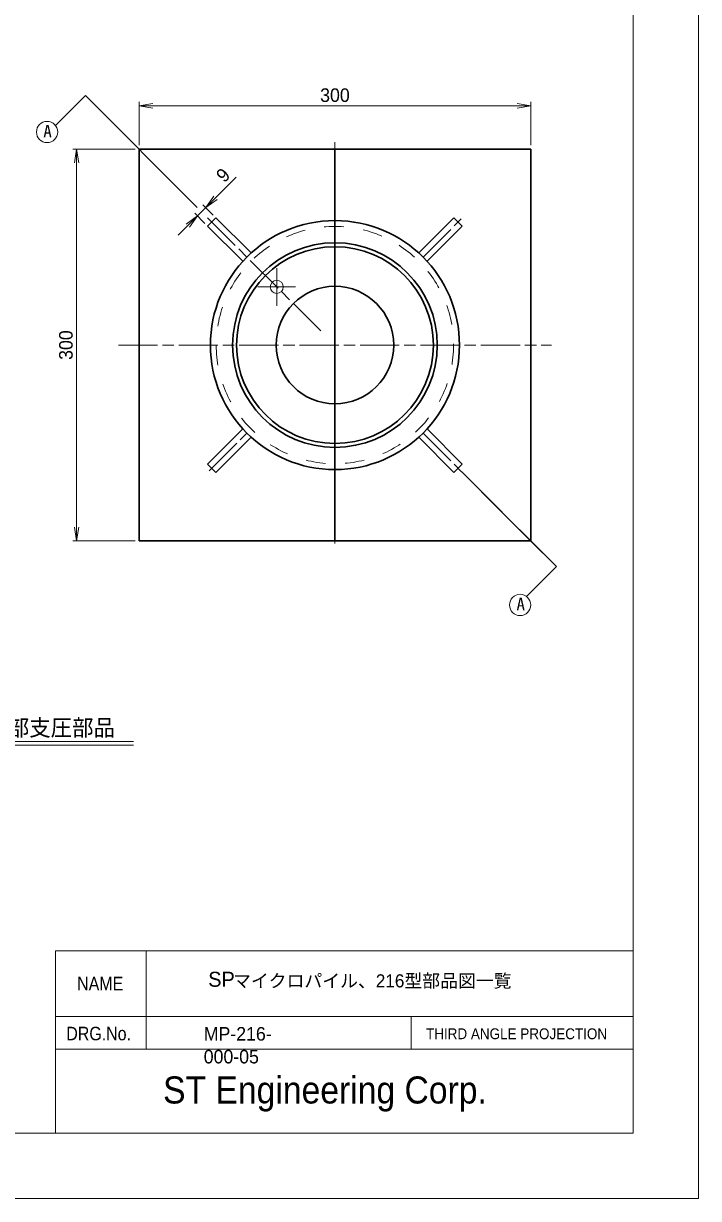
# Model space of a CAD drawing. Units: millimetres at full size, sheet at 1:2.5. Extents: x 6058 to 8158, y -37 to 1448.
# Drawn here: x 7641 to 8158, y -37 to 863 of the extents above; entities that cross this region are included whole.
import ezdxf
from ezdxf.enums import TextEntityAlignment as Align

# ---------------------------------------------------------------- set-up
doc = ezdxf.new("R2010")
doc.units = ezdxf.units.MM
doc.header["$LTSCALE"] = 2.5
doc.linetypes.add('CHAIN', pattern=[18.5, 12, -1.5, 3.5, -1.5])
doc.linetypes.add('DASHED_SPACED', pattern=[12, 6, -6])
for name, color, linetype, lineweight in [('1外形線', 7, 'Continuous', 30), ('3隠れ線', 2, 'DASHED_SPACED', 13), ('4中心線', 1, 'CHAIN', 15), ('6寸法線', 4, 'Continuous', 13), ('7 枠・タイトル', 7, 'Continuous', 13), ('7枠', 7, 'Continuous', 13)]:
    doc.layers.add(name, color=color, linetype=linetype, lineweight=lineweight)
doc.styles.add('Arial', font='')
doc.styles.add('ＭＳ ゴシック', font='')
doc.styles.add('ＭＳ Ｐゴシック', font='')
doc.styles.get('Arial').set_extended_font_data('Arial')
doc.styles.get('ＭＳ ゴシック').set_extended_font_data('MS Gothic')
doc.styles.get('ＭＳ Ｐゴシック').set_extended_font_data('MS PGothic')

# ---------------------------------------------------------------- blocks, each defined once
blk = doc.blocks.new('open_arrow')
at = {"color": 0, "linetype": 'Continuous', "lineweight": -2}
blk.add_lwpolyline([(7.5, 1.25), (0, 0), (7.5, -1.25)], dxfattribs=at)

msp = doc.modelspace()

# ---------------------------------------------------------------- linework, layer by layer
at = {"layer": '1外形線'}
for p, q in [((7729.304, 766.441), (8029.304, 766.441)), ((7729.304, 766.441), (7729.304, 466.441)), ((7879.304, 466.441), (7879.304, 766.441)), ((8029.304, 766.441), (8029.304, 466.441)), ((7781.829, 707.551), (7788.193, 713.915)), ((7815.139, 686.97), (7788.193, 713.915)), ((7943.47, 686.97), (7970.415, 713.915)), ((7970.415, 713.915), (7976.779, 707.551)), ((7808.775, 680.606), (7781.829, 707.551)), ((7949.834, 680.606), (7976.779, 707.551)), ((7808.775, 552.275), (7781.829, 525.33)), ((7949.834, 552.275), (7976.779, 525.33)), ((7815.139, 545.911), (7788.193, 518.966)), ((7943.47, 545.911), (7970.415, 518.966)), ((7781.829, 525.33), (7788.193, 518.966)), ((7970.415, 518.966), (7976.779, 525.33)), ((7729.304, 466.441), (8029.304, 466.441))]:
    msp.add_line(p, q, dxfattribs=at)
for radius in [95.35, 78.35, 75.35, 45]:
    msp.add_circle((7879.304, 616.441), radius, dxfattribs=at)
at = {"layer": '3隠れ線'}
msp.add_circle((7879.304, 616.441), 90.85, dxfattribs=at)
at = {"layer": '4中心線'}
for p, q in [((7879.304, 771.885), (7879.304, 460.996)), ((7781.808, 713.937), (7870.297, 625.447)), ((7946.727, 683.863), (7975.972, 713.108)), ((7834.756, 646.557), (7834.756, 675.42)), ((7849.188, 660.988), (7820.325, 660.988)), ((7713.51, 616.441), (8045.098, 616.441)), ((7782.961, 520.097), (7811.882, 549.018)), ((7946.727, 549.018), (7976.275, 519.469))]:
    msp.add_line(p, q, dxfattribs=at)
at = {"layer": '6寸法線'}
for p, q in [((7665.347, 784.588), (7688.25, 807.495)), ((7688.25, 807.495), (7773.84, 721.904)), ((7729.304, 769.441), (7729.304, 802.611)), ((8029.304, 769.441), (8029.304, 802.611)), ((7729.304, 799.611), (8029.304, 799.611)), ((7726.304, 766.441), (7678.546, 766.441)), ((7681.546, 466.441), (7681.546, 766.441)), ((7759.178, 700.505), (7803.701, 745.028)), ((7786.072, 716.037), (7778.269, 723.839)), ((7779.708, 709.673), (7771.905, 717.475)), ((7976.414, 519.331), (8038.583, 457.161)), ((8048.973, 446.772), (7991.598, 504.146)), ((7726.304, 466.441), (7678.546, 466.441)), ((8026.066, 423.869), (8048.973, 446.772)), ((7515.654, 312.921), (7725.138, 312.921)), ((7515.654, 309.921), (7725.138, 309.921))]:
    msp.add_line(p, q, dxfattribs=at)
for centre, radius in [((7658.908, 779.615), 8.136), ((7834.756, 660.988), 5), ((8021.094, 417.429), 8.136)]:
    msp.add_circle(centre, radius, dxfattribs=at)
at = {"layer": '7 枠・タイトル'}
for p, q in [((7665.332, 152.555), (7665.332, 12.859)), ((7665.332, 152.555), (8107.65, 152.555)), ((7734.703, 152.555), (7734.703, 77.103)), ((7665.332, 102.253), (8107.65, 102.253)), ((7937.78, 102.253), (7937.78, 77.103)), ((7665.332, 77.103), (8107.65, 77.103))]:
    msp.add_line(p, q, dxfattribs=at)
at = {"layer": '7枠'}
for p, q in [((8157.65, 1447.859), (8157.65, -37.141)), ((8107.65, 1397.859), (8107.65, 12.859)), ((6107.65, 12.859), (8107.65, 12.859)), ((6057.65, -37.141), (8157.65, -37.141))]:
    msp.add_line(p, q, dxfattribs=at)

# ---------------------------------------------------------------- block references
at = {"layer": '6寸法線', "xscale": 1.4, "yscale": 1.4}
msp.add_blockref('open_arrow', (7729.304, 799.611), dxfattribs=at)
for p, rotation in [((8029.304, 799.611), 180), ((7681.546, 766.441), 270), ((7780.391, 721.718), 45), ((7774.027, 715.354), 225), ((7681.546, 466.441), 90)]:
    msp.add_blockref('open_arrow', p, dxfattribs=dict(at, rotation=rotation))

# ---------------------------------------------------------------- texts
at = {"layer": '6寸法線', "style": 'ＭＳ Ｐゴシック'}
msp.add_text('300', height=10.39, dxfattribs=at).set_placement((7879.304, 807.861), align=Align.MIDDLE_CENTER)
at = {"layer": '6寸法線', "style": 'ＭＳ ゴシック'}
for p in [(7656.04, 785.063), (8018.31, 422.877)]:
    msp.add_text('A', height=9.494, dxfattribs=at).set_placement(p, align=Align.TOP_LEFT)
at = {"layer": '6寸法線', "style": 'ＭＳ Ｐゴシック'}
for s, rotation, p in [('9', 45, (7793.637, 746.631)), ('300', 90, (7673.296, 616.441))]:
    msp.add_text(s, height=10.39, rotation=rotation, dxfattribs=at).set_placement(p, align=Align.MIDDLE_CENTER)
at = {"layer": '6寸法線', "color": 7, "style": 'ＭＳ Ｐゴシック', "width": 0.95}
msp.add_text('MP216型：頭部支圧部品', height=12.67, dxfattribs=at).set_placement((7620.291, 323.453), align=Align.MIDDLE_CENTER)
at = {"layer": '6寸法線', "color": 7, "style": 'Arial', "width": 0.95}
msp.add_text('SP', height=11.51, dxfattribs=at).set_placement((7782.278, 121.543), align=Align.BOTTOM_LEFT)
at = {"layer": '6寸法線', "color": 7, "style": 'ＭＳ Ｐゴシック'}
msp.add_text('マイクロパイル、216型部品図一覧', height=10.02, dxfattribs=at).set_placement((7801.258, 121.543), align=Align.BOTTOM_LEFT)
at = {"layer": '7 枠・タイトル', "style": 'ＭＳ Ｐゴシック'}
for s, height, width, p in [('NAME', 10.37, 0.9, (7681.955, 119.162)), ('DRG.No.', 10.37, 0.9, (7673.616, 80.894)), ('THIRD ANGLE PROJECTION', 8.297, 0.95, (7949.032, 82.383)), ('ST Engineering Corp.', 20.74, 0.95, (7747.726, 29.39))]:
    msp.add_text(s, height=height, dxfattribs=dict(at, width=width)).set_placement(p, align=Align.BOTTOM_LEFT)
for s, p in [('MP-216-', (7778.84, 94.15)), ('000-05', (7778.84, 76.684))]:
    msp.add_text(s, height=10.37, dxfattribs=at).set_placement(p, align=Align.TOP_LEFT)

doc.saveas('drawing.dxf')
